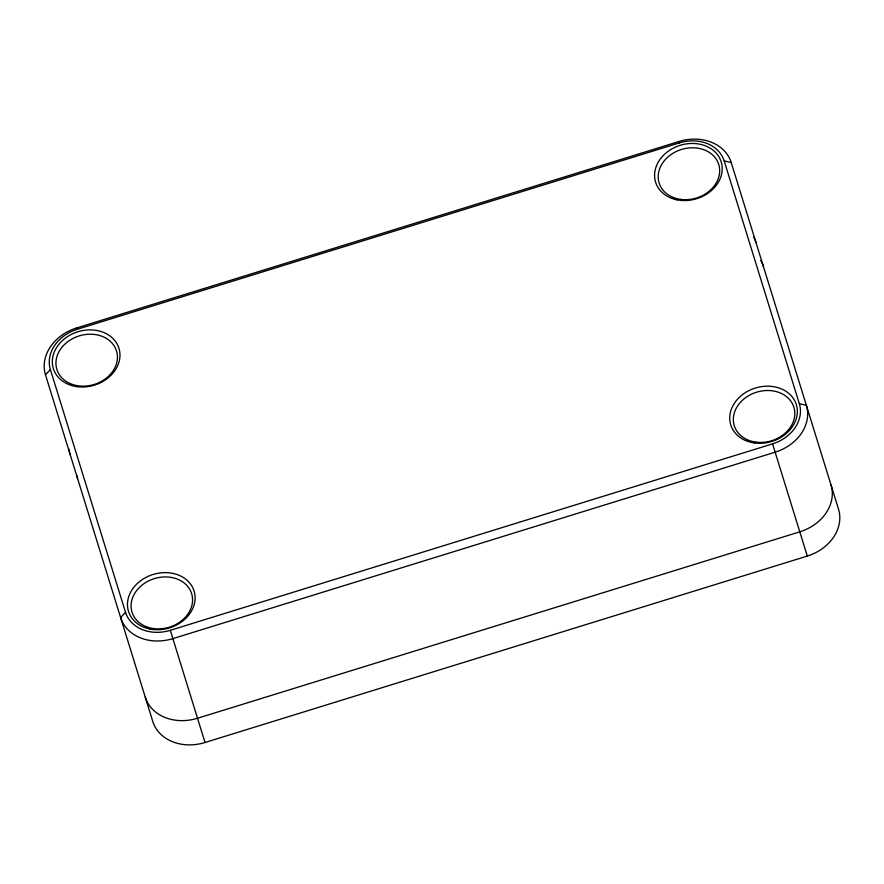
<?xml version="1.0" encoding="UTF-8"?>
<svg xmlns="http://www.w3.org/2000/svg" width="884" height="884" viewBox="0 0 884 884"><rect width="100%" height="100%" fill="white"/><g stroke="black" fill="none" stroke-linecap="round" stroke-linejoin="round"><path stroke-width="1.33" d="M45.482 374.827L50.377 369.523A37.448 30.487 -17.2 0 1 77.14 329.323L679.398 142.888A37.448 30.487 -17.2 0 1 724.184 160.943L731.223 162.557L838.518 509.173A43.692 35.57 -17.2 0 1 807.291 556.069L205.033 742.505A43.692 35.57 -17.2 0 1 152.777 721.443L45.482 374.827A43.692 35.57 -17.2 0 1 76.709 327.931L678.967 141.495A43.692 35.57 -17.2 0 1 731.223 162.557M50.377 369.523L125.506 612.247L120.622 617.562A43.692 35.57 -17.2 0 0 172.877 638.624L775.135 452.188A43.692 35.57 -17.2 0 0 806.363 405.292L799.324 403.668L724.184 160.943M125.506 612.247A37.448 30.487 -17.2 0 0 170.303 630.303L772.561 443.867A37.448 30.487 -17.2 0 0 799.324 403.668M678.967 141.495L679.398 142.888M772.561 443.867L807.291 556.069M76.709 327.931L77.14 329.323M170.303 630.303L205.033 742.505M70.134 454.475A43.692 35.57 -17.2 0 1 69.029 449.183M77.637 478.708A43.692 35.57 -17.2 0 1 76.864 475.603M753.798 237.21A43.692 35.57 -17.2 0 1 755.875 242.205M760.77 260.471A43.692 35.57 -17.2 0 1 763.378 266.438M831.015 484.929A43.692 35.57 -17.2 0 1 799.788 531.837L197.53 718.261A43.692 35.57 -17.2 0 1 145.274 697.2M153.429 628.546A31.205 25.404 -17.2 0 0 191.64 593.672A31.205 25.404 -17.2 0 0 140.412 586.501A31.205 25.404 -17.2 0 0 153.429 628.546M149.75 628.977A34.332 27.945 -17.2 0 0 194.59 592.954A34.332 27.945 -17.2 0 0 139.528 581.595A34.332 27.945 -17.2 0 0 149.75 628.977M76.201 385.457A31.205 25.404 -17.2 0 0 116.964 352.705A31.205 25.404 -17.2 0 0 66.897 342.384A31.205 25.404 -17.2 0 0 76.201 385.457M76.908 386.651A34.332 27.945 -17.2 0 0 118.953 348.296A34.332 27.945 -17.2 0 0 62.598 340.406A34.332 27.945 -17.2 0 0 76.908 386.651M755.687 442.111A31.205 25.404 -17.2 0 0 793.898 407.248A31.205 25.404 -17.2 0 0 742.671 400.065A31.205 25.404 -17.2 0 0 755.687 442.111M754.306 442.939A34.332 27.945 -17.2 0 0 796.34 404.596A34.332 27.945 -17.2 0 0 739.996 396.695A34.332 27.945 -17.2 0 0 754.306 442.939M680.547 199.386A31.205 25.404 -17.2 0 0 718.758 164.523A31.205 25.404 -17.2 0 0 667.53 157.341A31.205 25.404 -17.2 0 0 680.547 199.386M676.868 199.817A34.332 27.945 -17.2 0 0 721.709 163.794A34.332 27.945 -17.2 0 0 666.646 152.435A34.332 27.945 -17.2 0 0 676.868 199.817"/></g></svg>
